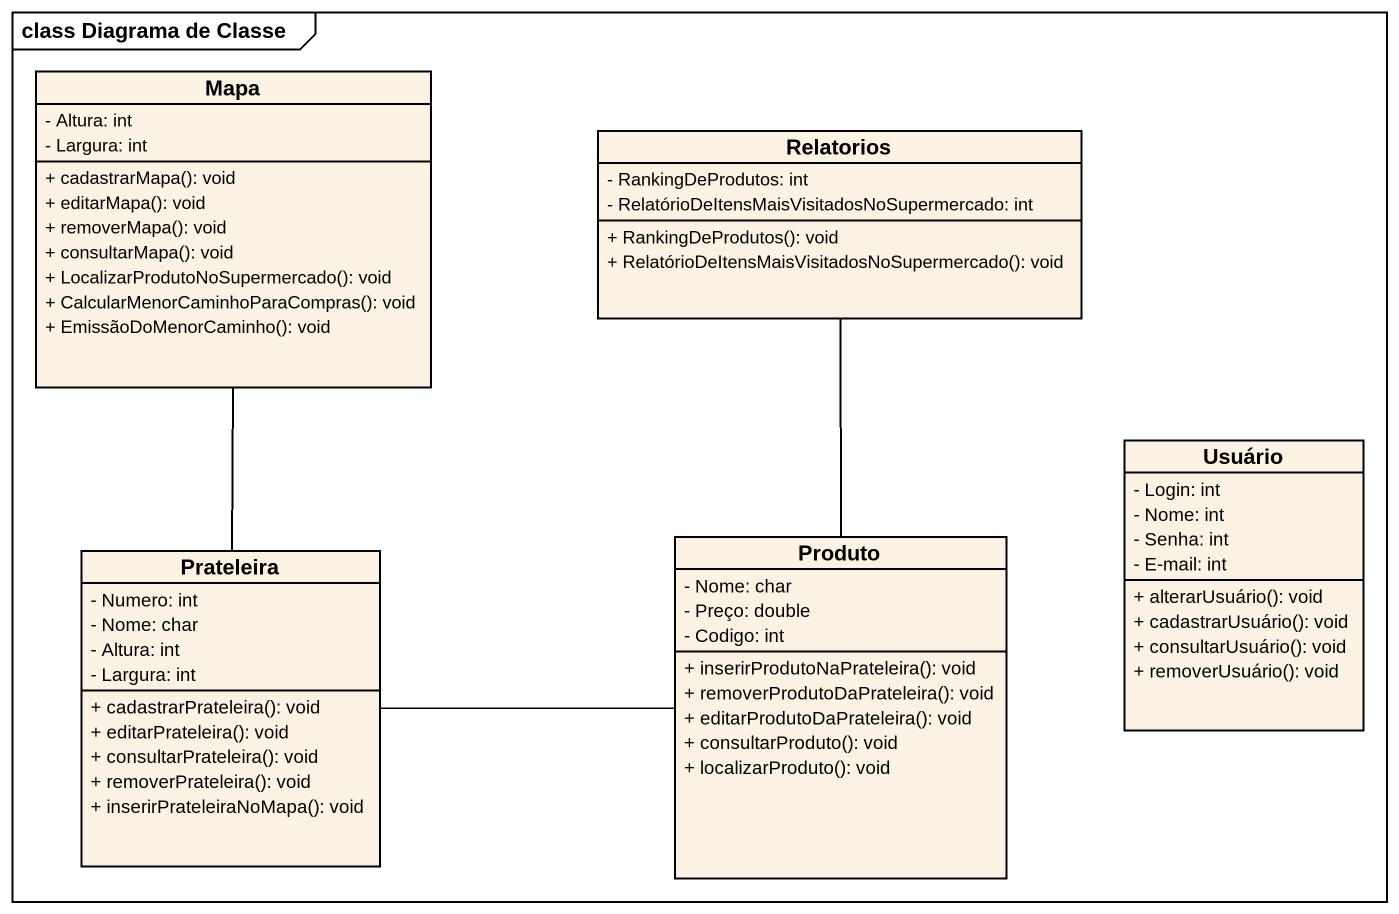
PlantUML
@startuml
mainframe class Diagrama de Classe
hide circle
hide empty members
skinparam classAttributeIconSize 0
class Mapa {
  - Altura: int
  - Largura: int
  + cadastrarMapa(): void
  + editarMapa(): void
  + removerMapa(): void
  + consultarMapa(): void
  + LocalizarProdutoNoSupermercado(): void
  + CalcularMenorCaminhoParaCompras(): void
  + EmissãoDoMenorCaminho(): void
}
class Relatorios {
  - RankingDeProdutos: int
  - RelatórioDeItensMaisVisitadosNoSupermercado: int
  + RankingDeProdutos(): void
  + RelatórioDeItensMaisVisitadosNoSupermercado(): void
}
class Usuário {
  - Login: int
  - Nome: int
  - Senha: int
  - E-mail: int
  + alterarUsuário(): void
  + cadastrarUsuário(): void
  + consultarUsuário(): void
  + removerUsuário(): void
}
class Prateleira {
  - Numero: int
  - Nome: char
  - Altura: int
  - Largura: int
  + cadastrarPrateleira(): void
  + editarPrateleira(): void
  + consultarPrateleira(): void
  + removerPrateleira(): void
  + inserirPrateleiraNoMapa(): void
}
class Produto {
  - Nome: char
  - Preço: double
  - Codigo: int
  + inserirProdutoNaPrateleira(): void
  + removerProdutoDaPrateleira(): void
  + editarProdutoDaPrateleira(): void
  + consultarProduto(): void
  + localizarProduto(): void
}
Mapa -- Prateleira
Relatorios -- Produto
Produto -left- Prateleira
@enduml
